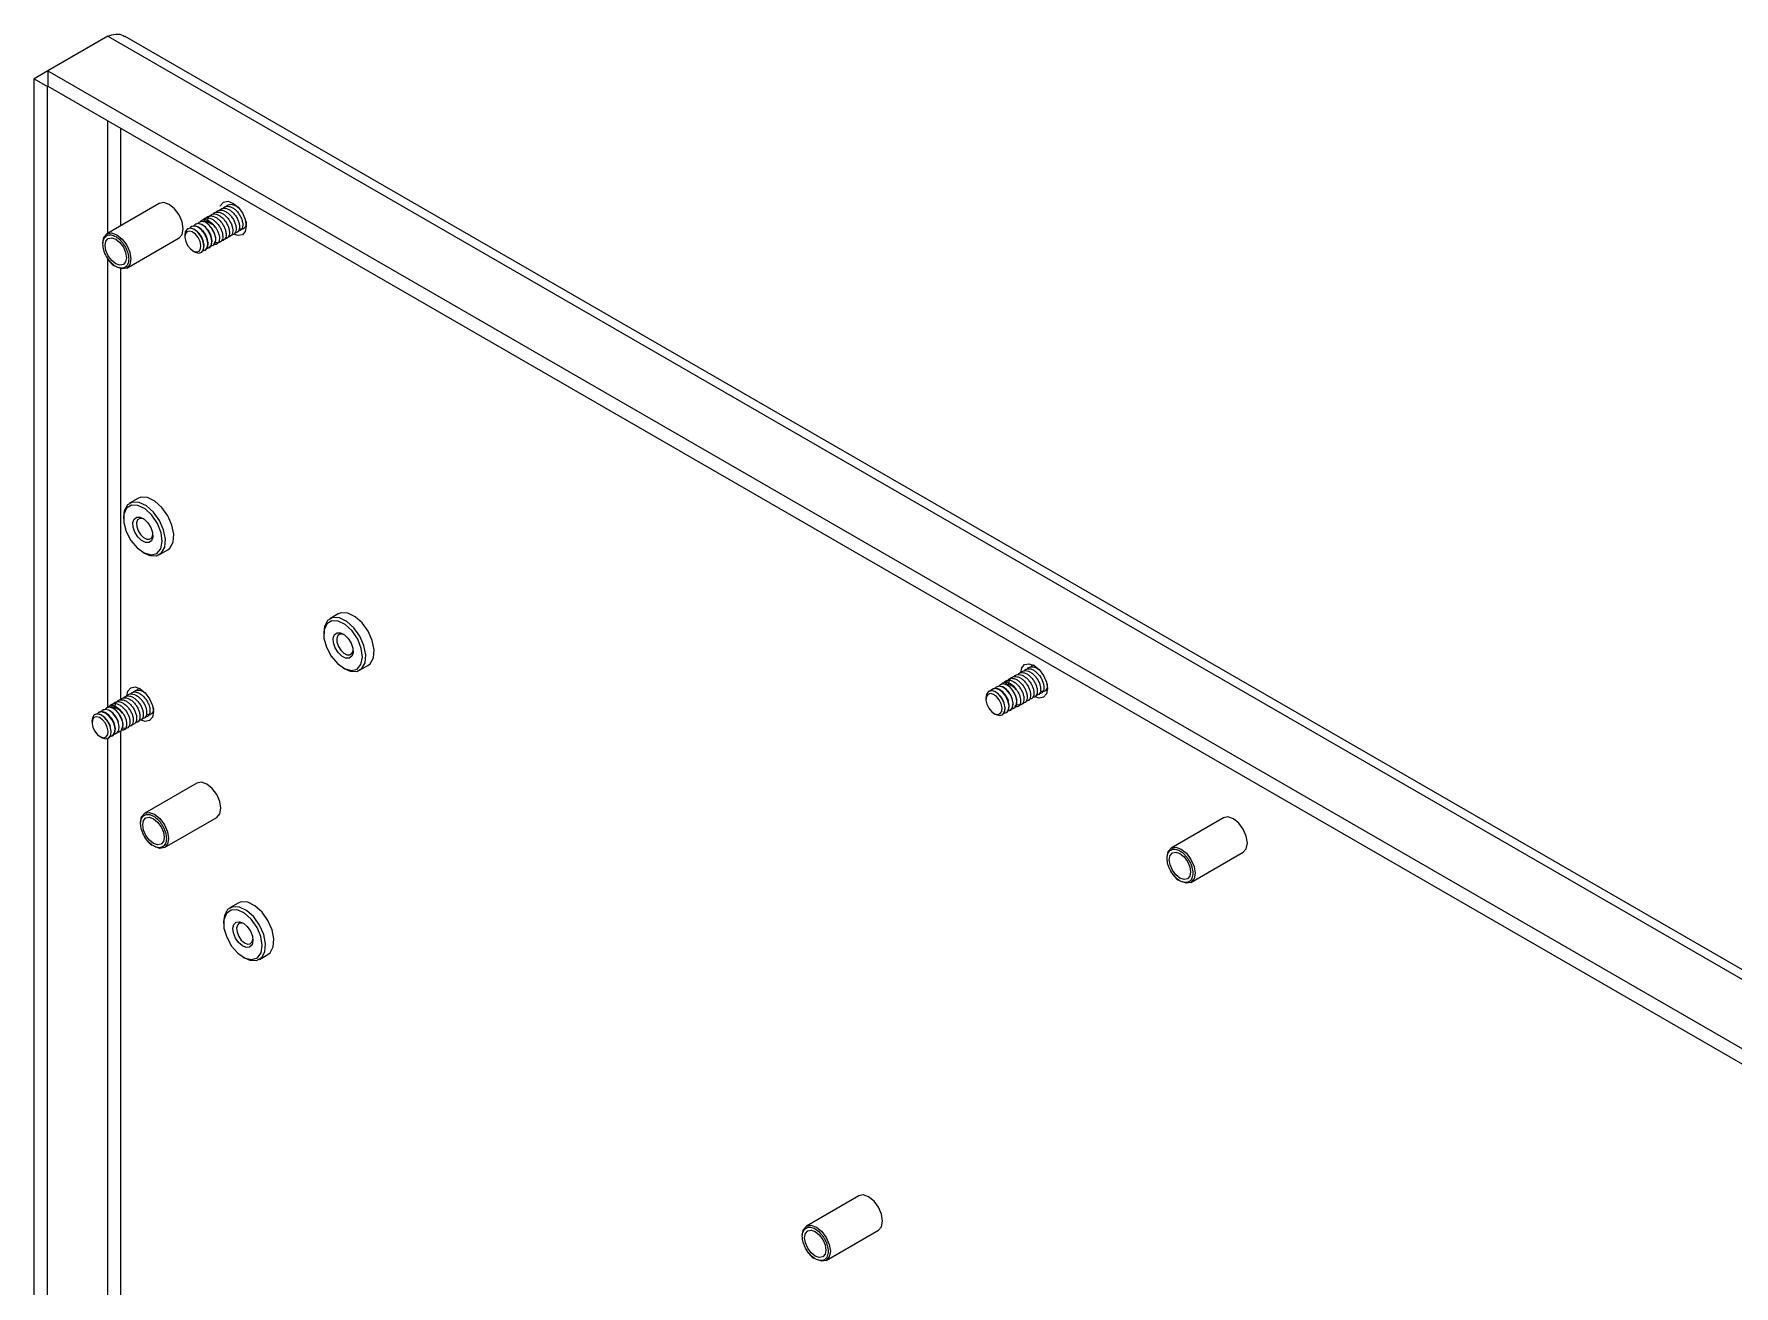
# Model space of a CAD drawing. Header units: millimetres. Extents: x 5 to 1184, y 5 to 836.
# Drawn here: x 108.8 to 288.8, y 343.5 to 476.1 of the extents above; entities that cross this region are included whole.
import ezdxf

# ---------------------------------------------------------------- set-up
doc = ezdxf.new("R2010")
doc.units = ezdxf.units.MM

msp = doc.modelspace()

# ---------------------------------------------------------------- linework, layer by layer
at = {"color": 7, "linetype": 'Continuous', "lineweight": 15}
for p, q in [((116.591, 475.884), (110.227, 472.21)), ((116.591, 475.884), (424.507, 298.128)), ((425.678, 298.466), (118.419, 475.843)), ((110.227, 472.21), (108.763, 471.364)), ((110.227, 472.21), (418.143, 294.454)), ((110.227, 472.21), (110.227, 470.577)), ((108.763, 471.364), (110.177, 470.548)), ((108.763, 215.037), (108.763, 471.364)), ((110.227, 470.577), (110.177, 470.548)), ((110.177, 214.221), (110.177, 470.548)), ((110.227, 470.577), (418.143, 292.821)), ((122.032, 458.139), (116.493, 454.941)), ((125.472, 455.709), (125.441, 455.69)), ((125.885, 455.947), (125.873, 455.94)), ((127.725, 455.866), (127.94, 455.6)), ((118.593, 451.304), (124.132, 454.501)), ((124.73, 454.745), (124.736, 454.567)), ((125.04, 455.459), (125.028, 455.452)), ((126.275, 454.935), (126.203, 455.017)), ((126.707, 455.184), (126.635, 455.266)), ((126.681, 454.189), (126.646, 454.293)), ((127.12, 455.423), (127.047, 455.505)), ((127.113, 454.438), (127.078, 454.542)), ((127.525, 454.676), (127.491, 454.78)), ((125.558, 453.144), (125.709, 453.05)), ((126.47, 452.954), (126.483, 452.961)), ((126.883, 453.192), (126.914, 453.21)), ((127.315, 453.442), (127.327, 453.449)), ((119.774, 426.913), (118.891, 426.403)), ((118.238, 424.961), (118.238, 424.756)), ((122.04, 420.947), (122.924, 421.457)), ((120.288, 421.205), (120.465, 421.103)), ((140.988, 414.667), (140.104, 414.157)), ((139.451, 412.714), (139.451, 412.51)), ((141.502, 408.959), (141.678, 408.857)), ((143.254, 408.701), (144.137, 409.211)), ((210.738, 406.962), (210.725, 406.955)), ((209.583, 405.76), (209.589, 405.583)), ((209.893, 406.475), (209.881, 406.468)), ((210.325, 406.724), (210.293, 406.706)), ((211.128, 405.951), (211.056, 406.033)), ((211.56, 406.2), (211.488, 406.282)), ((211.534, 405.204), (211.499, 405.308)), ((211.973, 406.438), (211.9, 406.52)), ((211.966, 405.454), (211.931, 405.558)), ((212.378, 405.692), (212.343, 405.796)), ((212.578, 406.881), (212.793, 406.615)), ((216.091, 406.666), (215.976, 406.657)), ((115.212, 404.008), (115.199, 404.001)), ((115.643, 404.258), (115.612, 404.239)), ((116.056, 404.496), (116.044, 404.489)), ((116.447, 403.484), (116.374, 403.566)), ((116.878, 403.733), (116.806, 403.815)), ((117.291, 403.971), (117.218, 404.053)), ((117.697, 403.225), (117.662, 403.329)), ((117.896, 404.414), (118.111, 404.148)), ((121.409, 404.199), (121.295, 404.19)), ((210.411, 404.159), (210.562, 404.065)), ((211.323, 403.97), (211.335, 403.977)), ((211.736, 404.208), (211.767, 404.226)), ((212.168, 404.457), (212.18, 404.464)), ((114.901, 403.294), (114.907, 403.116)), ((115.729, 401.693), (115.88, 401.599)), ((116.852, 402.738), (116.817, 402.842)), ((117.054, 401.741), (117.086, 401.759)), ((117.284, 402.987), (117.249, 403.091)), ((117.486, 401.99), (117.498, 401.997)), ((116.642, 401.503), (116.654, 401.51)), ((126.027, 396.756), (120.488, 393.558)), ((122.588, 389.921), (128.127, 393.118)), ((234.745, 393.071), (229.206, 389.873)), ((231.305, 386.236), (236.844, 389.434)), ((130.381, 384.046), (129.497, 383.535)), ((128.845, 382.093), (128.845, 381.889)), ((130.895, 378.337), (131.072, 378.235)), ((132.647, 378.079), (133.531, 378.59)), ((196.115, 353.028), (190.576, 349.831)), ((192.676, 346.193), (198.215, 349.391))]:
    msp.add_line(p, q, dxfattribs=at)
at = {"color": 110, "linetype": 'Continuous', "lineweight": 15}
for p, q in [((116.541, 466.932), (116.541, 454.969)), ((117.955, 455.785), (117.955, 466.115)), ((116.541, 452.334), (116.541, 404.765)), ((117.955, 405.64), (117.955, 451.237)), ((117.955, 324.037), (117.955, 402.267)), ((116.541, 401.459), (116.541, 323.22))]:
    msp.add_line(p, q, dxfattribs=at)
at = {"color": 7, "linetype": 'Continuous', "lineweight": 15, "flags": 128}
for points in [[(124.132, 454.501), (124.132, 454.501), (124.454, 454.872), (124.567, 455.463), (124.454, 456.184), (124.132, 456.926), (123.65, 457.576), (123.082, 458.035), (122.514, 458.232), (122.032, 458.139)], [(128.49, 457.845), (128.528, 457.941), (128.835, 458.294), (129.293, 458.383), (129.835, 458.195)], [(129.835, 458.195), (130.376, 457.758), (130.835, 457.139), (131.141, 456.432), (131.249, 455.745), (131.141, 455.182), (130.835, 454.83), (130.376, 454.74), (129.998, 454.845)], [(126.654, 453.126), (126.936, 453.227), (127.131, 453.515), (127.179, 453.944), (127.072, 454.448), (126.826, 454.951), (126.479, 455.377), (126.084, 455.66), (125.701, 455.758), (125.388, 455.655), (125.269, 455.526)], [(126.914, 453.21), (126.967, 453.246), (127.163, 453.533), (127.21, 453.962), (127.103, 454.466), (126.858, 454.97), (126.511, 455.395), (126.116, 455.679), (125.733, 455.776), (125.472, 455.709)], [(127.086, 453.375), (127.368, 453.477), (127.563, 453.764), (127.611, 454.193), (127.504, 454.697), (127.258, 455.201), (126.911, 455.626), (126.516, 455.91), (126.133, 456.007), (125.82, 455.905), (125.701, 455.775)], [(127.327, 453.449), (127.38, 453.484), (127.575, 453.771), (127.623, 454.2), (127.516, 454.704), (127.27, 455.208), (126.923, 455.633), (126.528, 455.917), (126.145, 456.014), (125.885, 455.947)], [(127.499, 453.613), (127.78, 453.715), (127.975, 454.003), (128.023, 454.431), (127.916, 454.936), (127.671, 455.439), (127.324, 455.865), (126.929, 456.148), (126.545, 456.245), (126.232, 456.143), (126.113, 456.013)], [(116.058, 453.934), (116.058, 453.98), (116.171, 454.571), (116.493, 454.941), (116.974, 455.035), (117.543, 454.837), (118.111, 454.379), (118.593, 453.729), (118.915, 452.987), (119.028, 452.265), (118.915, 451.674), (118.593, 451.304), (118.111, 451.21), (117.543, 451.408)], [(117.425, 454.361), (117.858, 454.012), (118.225, 453.516), (118.47, 452.951), (118.556, 452.401), (118.47, 451.951), (118.225, 451.669), (117.858, 451.597), (117.425, 451.748), (116.992, 452.097), (116.625, 452.592), (116.38, 453.158), (116.294, 453.708), (116.38, 454.158), (116.625, 454.44), (116.992, 454.511), (117.425, 454.361)], [(126.414, 454.713), (126.067, 455.139), (125.672, 455.422), (125.289, 455.52), (124.975, 455.417), (124.78, 455.129), (124.73, 454.745)], [(125.034, 453.684), (125.325, 453.326), (125.657, 453.089), (125.979, 453.007), (126.242, 453.093), (126.406, 453.334), (126.446, 453.694), (126.356, 454.118), (126.15, 454.541), (125.859, 454.898), (125.527, 455.136), (125.205, 455.218), (124.942, 455.132), (124.778, 454.89), (124.738, 454.53), (124.828, 454.107), (125.034, 453.684)], [(126.483, 452.961), (126.535, 452.996), (126.731, 453.284), (126.778, 453.713), (126.671, 454.217), (126.426, 454.72), (126.079, 455.146), (125.684, 455.429), (125.301, 455.527), (125.04, 455.459)], [(125.709, 453.05), (125.827, 452.984), (126.21, 452.886), (126.523, 452.989), (126.718, 453.277), (126.766, 453.706), (126.659, 454.21), (126.414, 454.713)], [(122.924, 421.457), (123.164, 421.646), (123.497, 422.261), (123.57, 423.109), (123.375, 424.086), (122.936, 425.074), (122.305, 425.956), (121.56, 426.624), (120.789, 426.998), (120.085, 427.032), (119.774, 426.913)], [(119.905, 426.488), (119.201, 426.522), (118.65, 426.213), (118.318, 425.598), (118.238, 424.961)], [(119.772, 426.162), (119.09, 426.186), (118.57, 425.857), (118.282, 425.219), (118.265, 424.359), (118.521, 423.393), (119.016, 422.451), (119.683, 421.66), (120.431, 421.128), (121.161, 420.926), (121.772, 421.082), (122.183, 421.573), (122.339, 422.335), (122.217, 423.264), (121.835, 424.235), (121.244, 425.116), (120.524, 425.789), (119.772, 426.162)], [(120.465, 421.103), (121.026, 420.862), (121.73, 420.827), (122.281, 421.136), (122.613, 421.751), (122.686, 422.598), (122.491, 423.575), (122.052, 424.564), (121.422, 425.446), (120.676, 426.114), (119.905, 426.488)], [(120.556, 422.233), (120.143, 422.444), (119.752, 422.826), (119.442, 423.323), (119.262, 423.857), (119.238, 424.348), (119.374, 424.721), (119.649, 424.919), (120.022, 424.912), (120.435, 424.701), (120.826, 424.319), (121.135, 423.823), (121.315, 423.288), (121.339, 422.797), (121.203, 422.424), (120.928, 422.226), (120.556, 422.233)], [(120.389, 424.734), (120.261, 424.781), (119.956, 424.787), (119.73, 424.624), (119.619, 424.319), (119.639, 423.916), (119.786, 423.478), (120.04, 423.071), (120.36, 422.758), (120.699, 422.585), (121.004, 422.58), (121.23, 422.742), (121.341, 423.048), (121.345, 423.079)], [(141.118, 414.242), (140.414, 414.276), (139.864, 413.967), (139.531, 413.352), (139.451, 412.714)], [(144.137, 409.211), (144.378, 409.4), (144.71, 410.015), (144.783, 410.862), (144.588, 411.839), (144.149, 412.828), (143.519, 413.71), (142.773, 414.378), (142.002, 414.752), (141.298, 414.786), (140.988, 414.667)], [(141.678, 408.857), (142.239, 408.616), (142.943, 408.581), (143.494, 408.89), (143.826, 409.505), (143.899, 410.352), (143.704, 411.329), (143.265, 412.318), (142.635, 413.2), (141.889, 413.868), (141.118, 414.242)], [(140.986, 413.916), (140.304, 413.94), (139.783, 413.611), (139.495, 412.973), (139.478, 412.113), (139.734, 411.146), (140.229, 410.204), (140.896, 409.414), (141.645, 408.882), (142.374, 408.68), (142.986, 408.835), (143.397, 409.327), (143.552, 410.089), (143.43, 411.018), (143.048, 411.989), (142.457, 412.87), (141.737, 413.543), (140.986, 413.916)], [(141.769, 409.987), (141.356, 410.198), (140.965, 410.58), (140.656, 411.077), (140.475, 411.611), (140.451, 412.102), (140.587, 412.475), (140.862, 412.673), (141.235, 412.666), (141.648, 412.455), (142.039, 412.073), (142.348, 411.577), (142.528, 411.042), (142.552, 410.551), (142.417, 410.178), (142.141, 409.98), (141.769, 409.987)], [(141.602, 412.488), (141.474, 412.535), (141.169, 412.54), (140.943, 412.378), (140.832, 412.072), (140.852, 411.67), (141, 411.232), (141.253, 410.825), (141.573, 410.512), (141.912, 410.339), (142.217, 410.333), (142.443, 410.496), (142.554, 410.802), (142.558, 410.833)], [(213.274, 408.458), (213.381, 408.956), (213.687, 409.309), (214.146, 409.398), (214.687, 409.21)], [(214.687, 409.21), (215.229, 408.773), (215.687, 408.155), (215.994, 407.448), (216.102, 406.761), (215.994, 406.198), (215.687, 405.845), (215.229, 405.756), (214.796, 405.886)], [(118.593, 405.991), (118.699, 406.49), (119.006, 406.842), (119.465, 406.932), (120.006, 406.744)], [(211.939, 404.391), (212.22, 404.492), (212.416, 404.78), (212.463, 405.209), (212.356, 405.713), (212.111, 406.216), (211.764, 406.642), (211.369, 406.925), (210.986, 407.023), (210.673, 406.92), (210.554, 406.791)], [(212.18, 404.464), (212.233, 404.499), (212.428, 404.787), (212.476, 405.216), (212.369, 405.72), (212.123, 406.223), (211.776, 406.649), (211.381, 406.932), (210.998, 407.03), (210.738, 406.962)], [(212.352, 404.629), (212.633, 404.73), (212.828, 405.018), (212.876, 405.447), (212.769, 405.951), (212.523, 406.454), (212.177, 406.88), (211.782, 407.163), (211.398, 407.261), (211.085, 407.158), (210.966, 407.029)], [(120.006, 406.744), (120.547, 406.307), (121.006, 405.688), (121.312, 404.981), (121.42, 404.294), (121.312, 403.731), (121.006, 403.378), (120.547, 403.289), (120.114, 403.42)], [(211.266, 405.729), (210.92, 406.155), (210.525, 406.438), (210.141, 406.535), (209.828, 406.433), (209.633, 406.145), (209.583, 405.76)], [(209.887, 404.699), (210.178, 404.342), (210.51, 404.104), (210.832, 404.022), (211.095, 404.108), (211.259, 404.35), (211.299, 404.71), (211.209, 405.134), (211.003, 405.556), (210.712, 405.914), (210.38, 406.152), (210.058, 406.234), (209.795, 406.147), (209.631, 405.906), (209.591, 405.546), (209.681, 405.122), (209.887, 404.699)], [(211.335, 403.977), (211.388, 404.012), (211.583, 404.299), (211.631, 404.728), (211.524, 405.232), (211.279, 405.736), (210.932, 406.162), (210.537, 406.445), (210.154, 406.542), (209.893, 406.475)], [(211.507, 404.141), (211.788, 404.243), (211.984, 404.531), (212.032, 404.959), (211.924, 405.464), (211.679, 405.967), (211.332, 406.393), (210.937, 406.676), (210.554, 406.774), (210.241, 406.671), (210.122, 406.541)], [(211.767, 404.226), (211.82, 404.261), (212.015, 404.549), (212.063, 404.977), (211.956, 405.482), (211.711, 405.985), (211.364, 406.411), (210.969, 406.694), (210.585, 406.792), (210.325, 406.724)], [(210.562, 404.065), (210.68, 404), (211.063, 403.902), (211.376, 404.005), (211.571, 404.292), (211.619, 404.721), (211.512, 405.225), (211.266, 405.729)], [(116.585, 403.262), (116.238, 403.688), (115.843, 403.971), (115.46, 404.069), (115.147, 403.966), (114.951, 403.678), (114.901, 403.294)], [(115.205, 402.233), (115.496, 401.875), (115.828, 401.637), (116.15, 401.555), (116.413, 401.642), (116.577, 401.883), (116.617, 402.243), (116.527, 402.667), (116.321, 403.09), (116.03, 403.447), (115.698, 403.685), (115.376, 403.767), (115.113, 403.681), (114.949, 403.439), (114.909, 403.079), (114.999, 402.656), (115.205, 402.233)], [(116.654, 401.51), (116.707, 401.545), (116.902, 401.833), (116.95, 402.261), (116.843, 402.766), (116.597, 403.269), (116.25, 403.695), (115.855, 403.978), (115.472, 404.076), (115.212, 404.008)], [(116.826, 401.675), (117.107, 401.776), (117.302, 402.064), (117.35, 402.492), (117.243, 402.997), (116.997, 403.5), (116.651, 403.926), (116.256, 404.209), (115.872, 404.307), (115.559, 404.204), (115.44, 404.075)], [(117.086, 401.759), (117.138, 401.794), (117.334, 402.082), (117.382, 402.511), (117.274, 403.015), (117.029, 403.519), (116.682, 403.944), (116.287, 404.227), (115.904, 404.325), (115.643, 404.258)], [(117.258, 401.924), (117.539, 402.026), (117.734, 402.313), (117.782, 402.742), (117.675, 403.246), (117.429, 403.75), (117.083, 404.175), (116.687, 404.459), (116.304, 404.556), (115.991, 404.453), (115.872, 404.324)], [(117.498, 401.997), (117.551, 402.033), (117.746, 402.32), (117.794, 402.749), (117.687, 403.253), (117.441, 403.757), (117.095, 404.182), (116.7, 404.466), (116.316, 404.563), (116.056, 404.496)], [(117.67, 402.162), (117.951, 402.264), (118.147, 402.551), (118.194, 402.98), (118.087, 403.484), (117.842, 403.988), (117.495, 404.413), (117.1, 404.697), (116.717, 404.794), (116.404, 404.692), (116.284, 404.562)], [(115.88, 401.599), (115.998, 401.533), (116.381, 401.435), (116.694, 401.538), (116.89, 401.826), (116.937, 402.254), (116.83, 402.759), (116.585, 403.262)], [(128.127, 393.118), (128.127, 393.118), (128.449, 393.489), (128.562, 394.08), (128.449, 394.801), (128.127, 395.543), (127.645, 396.193), (127.077, 396.652), (126.509, 396.849), (126.027, 396.756)], [(120.053, 392.551), (120.053, 392.597), (120.166, 393.188), (120.488, 393.558), (120.97, 393.652), (121.538, 393.454), (122.106, 392.996), (122.588, 392.346), (122.91, 391.604), (123.023, 390.882), (122.91, 390.291), (122.588, 389.921), (122.106, 389.827), (121.538, 390.025), (121.538, 390.025)], [(121.42, 392.978), (121.853, 392.628), (122.22, 392.133), (122.465, 391.568), (122.551, 391.018), (122.465, 390.568), (122.22, 390.286), (121.853, 390.214), (121.42, 390.365), (120.987, 390.714), (120.62, 391.209), (120.375, 391.775), (120.289, 392.324), (120.375, 392.775), (120.62, 393.057), (120.987, 393.128), (121.42, 392.978)], [(236.844, 389.434), (236.845, 389.434), (237.166, 389.804), (237.279, 390.395), (237.166, 391.117), (236.845, 391.859), (236.363, 392.509), (235.795, 392.967), (235.226, 393.165), (234.745, 393.071)], [(228.771, 388.866), (228.771, 388.912), (228.884, 389.503), (229.206, 389.873), (229.687, 389.967), (230.256, 389.769), (230.824, 389.311), (231.306, 388.661), (231.627, 387.919), (231.74, 387.198), (231.627, 386.607), (231.306, 386.236), (230.824, 386.143), (230.256, 386.34)], [(230.138, 389.293), (230.571, 388.944), (230.938, 388.449), (231.183, 387.883), (231.269, 387.334), (231.183, 386.883), (230.938, 386.601), (230.571, 386.53), (230.138, 386.68), (229.705, 387.03), (229.338, 387.525), (229.092, 388.09), (229.006, 388.64), (229.092, 389.09), (229.338, 389.372), (229.705, 389.444), (230.138, 389.293)], [(132.031, 382.576), (131.285, 383.245), (130.514, 383.62), (129.81, 383.655), (129.258, 383.348), (128.926, 382.733), (128.845, 382.093)], [(133.531, 378.59), (133.77, 378.777), (134.102, 379.391), (134.176, 380.238), (133.983, 381.215), (133.544, 382.204), (132.915, 383.086), (132.169, 383.755), (131.398, 384.13), (130.694, 384.166), (130.381, 384.046)], [(131.778, 382.333), (131.05, 382.977), (130.3, 383.315), (129.632, 383.3), (129.134, 382.934), (128.873, 382.268), (128.886, 381.39), (129.171, 380.42), (129.688, 379.489), (130.368, 378.721), (131.119, 378.222), (131.841, 378.058), (132.434, 378.252), (132.82, 378.777), (132.946, 379.562), (132.794, 380.502), (132.387, 381.469), (131.778, 382.333)], [(130.439, 379.863), (130.107, 380.341), (129.896, 380.873), (129.836, 381.381), (129.938, 381.785), (130.185, 382.025), (130.541, 382.064), (130.951, 381.896), (131.352, 381.547), (131.683, 381.07), (131.895, 380.537), (131.954, 380.03), (131.853, 379.625), (131.605, 379.385), (131.25, 379.346), (130.84, 379.514), (130.439, 379.863)], [(130.996, 381.867), (130.796, 381.93), (130.505, 381.898), (130.302, 381.701), (130.218, 381.369), (130.267, 380.953), (130.441, 380.517), (130.712, 380.125), (131.041, 379.839), (131.377, 379.702), (131.668, 379.734), (131.871, 379.931), (131.951, 380.212)], [(131.072, 378.235), (131.63, 377.995), (132.334, 377.959), (132.886, 378.267), (133.219, 378.881), (133.293, 379.728), (133.099, 380.704), (132.66, 381.693), (132.031, 382.576)], [(198.215, 349.391), (198.215, 349.391), (198.537, 349.761), (198.65, 350.352), (198.537, 351.074), (198.215, 351.816), (197.734, 352.466), (197.165, 352.924), (196.597, 353.122), (196.115, 353.028)], [(190.142, 348.823), (190.141, 348.869), (190.254, 349.46), (190.576, 349.831), (191.058, 349.924), (191.626, 349.727), (192.195, 349.268), (192.676, 348.618), (192.998, 347.876), (193.111, 347.155), (192.998, 346.564), (192.676, 346.193), (192.195, 346.1), (191.626, 346.297), (191.626, 346.297)], [(191.508, 349.25), (191.941, 348.901), (192.308, 348.406), (192.554, 347.841), (192.64, 347.291), (192.554, 346.841), (192.308, 346.558), (191.941, 346.487), (191.508, 346.638), (191.076, 346.987), (190.708, 347.482), (190.463, 348.047), (190.377, 348.597), (190.463, 349.047), (190.708, 349.33), (191.076, 349.401), (191.508, 349.25)]]:
    msp.add_lwpolyline(points, dxfattribs=at)
at = {"color": 7, "linetype": 'Continuous', "lineweight": 15}
for centre, radius, start, end in [((124.861, 453.69), 1.885, 18.64731, 41.34705), ((125.292, 453.939), 1.885, 18.64731, 41.34705), ((125.705, 454.178), 1.885, 18.64731, 41.34705), ((209.713, 404.706), 1.884, 18.64685, 41.34751), ((210.145, 404.955), 1.884, 18.64685, 41.34751), ((210.558, 405.193), 1.884, 18.64685, 41.34751), ((115.032, 402.239), 1.884, 18.64706, 41.34824), ((115.464, 402.488), 1.884, 18.64706, 41.34824), ((115.876, 402.726), 1.884, 18.64706, 41.34824)]:
    msp.add_arc(centre, radius, start, end, dxfattribs=at)
for points, knots in [([(116.591, 475.884), (116.873, 475.963), (117.443, 476.123), (118.074, 476.062), (118.338, 475.859), (118.399, 475.811)], [0, 0, 0, 0, 0.4278921, 0.865928, 1, 1, 1, 1]), ([(128.072, 457.219), (128.113, 457.267), (128.213, 457.383), (128.444, 457.456), (128.736, 457.442), (129.05, 457.318), (129.356, 457.102), (129.642, 456.81), (129.885, 456.46), (130.061, 456.087), (130.161, 455.717), (130.183, 455.379), (130.122, 455.097), (129.981, 454.908), (129.834, 454.813), (129.727, 454.82), (129.702, 454.822)], [0, 0, 0, 0, 0.0545726, 0.1308963, 0.2093972, 0.2870338, 0.3617392, 0.4389007, 0.5174564, 0.5943739, 0.6691704, 0.7469789, 0.825431, 0.9014921, 0.9768601, 1, 1, 1, 1]), ([(128.429, 457.433), (128.436, 457.445), (128.489, 457.534), (128.656, 457.619), (128.921, 457.67), (129.229, 457.603), (129.541, 457.437), (129.84, 457.185), (130.11, 456.864), (130.326, 456.499), (130.469, 456.125), (130.535, 455.766), (130.52, 455.449), (130.422, 455.206), (130.256, 455.046), (130.105, 455.025), (130.029, 455.015)], [0, 0, 0, 0, 0.0108266, 0.085022, 0.1621746, 0.2400764, 0.3157099, 0.3904136, 0.4680192, 0.5456826, 0.6205002, 0.6959973, 0.7738705, 0.8511092, 0.9253572, 1, 1, 1, 1]), ([(128.781, 457.627), (128.815, 457.669), (128.904, 457.781), (129.121, 457.859), (129.409, 457.858), (129.722, 457.745), (130.029, 457.539), (130.318, 457.254), (130.568, 456.909), (130.752, 456.537), (130.861, 456.166), (130.892, 455.823), (130.84, 455.533), (130.707, 455.333), (130.558, 455.228), (130.446, 455.231), (130.415, 455.232)], [0, 0, 0, 0, 0.0460149, 0.1221171, 0.2007253, 0.2788032, 0.3538443, 0.4308123, 0.5095515, 0.5870175, 0.6618759, 0.7395992, 0.8183091, 0.8949551, 0.9701917, 1, 1, 1, 1]), ([(129.131, 457.843), (129.133, 457.846), (129.18, 457.93), (129.337, 458.015), (129.595, 458.079), (129.9, 458.022), (130.193, 457.884), (130.369, 457.733), (130.445, 457.667)], [0, 0, 0, 0, 0.0085337, 0.2105098, 0.4199724, 0.6324184, 0.8396215, 1, 1, 1, 1]), ([(126.334, 456.171), (126.366, 456.217), (126.447, 456.331), (126.644, 456.422), (126.819, 456.418), (126.907, 456.416)], [0, 0, 0, 0, 0.2496165, 0.6231174, 1, 1, 1, 1]), ([(126.643, 456.4), (126.643, 456.401), (126.686, 456.484), (126.837, 456.574), (127.09, 456.649), (127.393, 456.606), (127.705, 456.461), (128.009, 456.226), (128.287, 455.918), (128.517, 455.56), (128.676, 455.186), (128.759, 454.821), (128.762, 454.493), (128.682, 454.231), (128.528, 454.053), (128.313, 453.983), (128.124, 453.986), (128.009, 454.045), (127.988, 454.056)], [0, 0, 0, 0, 0.0006986, 0.0689856, 0.1394607, 0.2112587, 0.2816026, 0.3499391, 0.421021, 0.4927302, 0.562295, 0.631135, 0.7026158, 0.7740891, 0.8429151, 0.9124972, 0.9842095, 1, 1, 1, 1]), ([(127.725, 455.866), (127.642, 455.928), (127.479, 456.051), (127.224, 456.169), (126.984, 456.224), (126.815, 456.232), (126.738, 456.206), (126.727, 456.202)], [0, 0, 0, 0, 0.2498537, 0.4930717, 0.7296629, 0.9596128, 1, 1, 1, 1]), ([(126.828, 456.187), (126.851, 456.288), (126.899, 456.493), (127.067, 456.704), (127.294, 456.828), (127.575, 456.847), (127.885, 456.758), (128.196, 456.571), (128.49, 456.302), (128.75, 455.967), (128.95, 455.599), (129.076, 455.225), (129.124, 454.874), (129.09, 454.57), (128.975, 454.348), (128.819, 454.22), (128.691, 454.214), (128.641, 454.211)], [0, 0, 0, 0, 0.0666956, 0.1347336, 0.2018479, 0.2715886, 0.3414197, 0.408719, 0.476532, 0.5465256, 0.6159875, 0.6827511, 0.7513353, 0.8214306, 0.8903295, 0.9569782, 1, 1, 1, 1]), ([(127.725, 455.866), (127.661, 455.936), (127.532, 456.077), (127.323, 456.239), (127.111, 456.36), (126.975, 456.397), (126.907, 456.416)], [0, 0, 0, 0, 0.2500269, 0.5000512, 0.7500691, 1, 1, 1, 1]), ([(127.984, 455.625), (127.906, 455.727), (127.75, 455.93), (127.474, 456.17), (127.186, 456.347), (127, 456.393), (126.907, 456.416)], [0, 0, 0, 0, 0.2500045, 0.5000042, 0.7500054, 1, 1, 1, 1]), ([(127.185, 455.971), (127.176, 456.042), (127.148, 456.242), (127.196, 456.53), (127.319, 456.799), (127.513, 456.975), (127.767, 457.054), (128.064, 457.024), (128.378, 456.89), (128.683, 456.664), (128.965, 456.364), (129.201, 456.01), (129.369, 455.636), (129.461, 455.269), (129.473, 454.936), (129.403, 454.662), (129.254, 454.484), (129.108, 454.399), (129.007, 454.409), (128.989, 454.411)], [0, 0, 0, 0, 0.0354648, 0.1000889, 0.1643134, 0.2260403, 0.289282, 0.3540209, 0.4177582, 0.479303, 0.5431746, 0.6078987, 0.670968, 0.7328007, 0.7971156, 0.8616911, 0.9240549, 0.9864795, 1, 1, 1, 1]), ([(127.723, 457.02), (127.736, 457.04), (127.797, 457.137), (127.976, 457.222), (128.247, 457.26), (128.557, 457.181), (128.868, 457.004), (129.165, 456.744), (129.431, 456.416), (129.638, 456.049), (129.773, 455.675), (129.83, 455.32), (129.805, 455.009), (129.699, 454.777), (129.54, 454.634), (129.402, 454.621), (129.341, 454.615)], [0, 0, 0, 0, 0.0198772, 0.0947629, 0.172678, 0.2510157, 0.3267602, 0.402322, 0.4806012, 0.5586151, 0.6336274, 0.7100393, 0.7885104, 0.8659999, 0.9406324, 1, 1, 1, 1]), ([(127.984, 455.625), (128.01, 455.588), (128.114, 455.434), (128.261, 455.148), (128.378, 454.776), (128.418, 454.428), (128.374, 454.132), (128.251, 453.919), (128.07, 453.793), (127.915, 453.795), (127.84, 453.796)], [0, 0, 0, 0, 0.0452279, 0.185033, 0.3196204, 0.458793, 0.6003499, 0.7388186, 0.8736657, 1, 1, 1, 1]), ([(131.22, 456.243), (131.222, 456.237), (131.249, 456.108), (131.227, 455.892), (131.146, 455.635), (130.982, 455.472), (130.767, 455.4), (130.592, 455.442), (130.505, 455.463)], [0, 0, 0, 0, 0.0106189, 0.2126956, 0.4139666, 0.6074683, 0.8048284, 1, 1, 1, 1]), ([(116.058, 453.844), (116.076, 454.032), (116.105, 454.322), (116.275, 454.591), (116.452, 454.74), (116.669, 454.82), (116.988, 454.826), (117.425, 454.671), (117.862, 454.321), (118.181, 453.947), (118.398, 453.616), (118.575, 453.263), (118.745, 452.797), (118.774, 452.474), (118.792, 452.265)], [0, 0, 0, 0, 0.1197212, 0.1849036, 0.250001, 0.3151833, 0.3802796, 0.5000013, 0.619723, 0.6849053, 0.7499993, 0.8151836, 0.8802788, 1, 1, 1, 1]), ([(118.792, 452.265), (118.774, 452.077), (118.745, 451.787), (118.575, 451.517), (118.398, 451.369), (118.181, 451.289), (117.862, 451.282), (117.425, 451.437), (116.987, 451.787), (116.669, 452.162), (116.451, 452.493), (116.275, 452.845), (116.105, 453.312), (116.076, 453.635), (116.058, 453.844)], [0, 0, 0, 0, 0.119721, 0.1849054, 0.2500009, 0.3151831, 0.3802783, 0.4999993, 0.6197203, 0.6849058, 0.7499997, 0.8151839, 0.880279, 1, 1, 1, 1]), ([(127.617, 455.39), (127.704, 455.25), (127.879, 454.969), (127.996, 454.518), (127.988, 454.117), (127.869, 453.959), (127.809, 453.88)], [0, 0, 0, 0, 0.2441879, 0.4922523, 0.7441821, 1, 1, 1, 1]), ([(116.432, 452.481), (116.58, 452.259), (116.787, 451.951), (117.097, 451.65), (117.232, 451.56), (117.293, 451.519)], [0, 0, 0, 0, 0.5858821, 0.8139875, 1, 1, 1, 1]), ([(213.634, 408.642), (213.668, 408.684), (213.757, 408.796), (213.974, 408.874), (214.261, 408.873), (214.574, 408.761), (214.882, 408.554), (215.171, 408.27), (215.42, 407.924), (215.605, 407.553), (215.714, 407.181), (215.745, 406.838), (215.693, 406.549), (215.56, 406.348), (215.411, 406.244), (215.299, 406.247), (215.267, 406.248)], [0, 0, 0, 0, 0.0460156, 0.1221178, 0.2007259, 0.2788037, 0.3538447, 0.4308114, 0.5095517, 0.5870176, 0.6618754, 0.7395987, 0.8183086, 0.8949552, 0.9701917, 1, 1, 1, 1]), ([(213.984, 408.859), (213.986, 408.862), (214.033, 408.945), (214.19, 409.031), (214.448, 409.095), (214.753, 409.038), (215.046, 408.9), (215.221, 408.748), (215.298, 408.682)], [0, 0, 0, 0, 0.0085321, 0.2105078, 0.4199699, 0.632412, 0.8396146, 1, 1, 1, 1]), ([(214.343, 409.051), (214.369, 409.086), (214.449, 409.192), (214.573, 409.26), (214.676, 409.261), (214.687, 409.262)], [0, 0, 0, 0, 0.3052032, 0.9258518, 1, 1, 1, 1]), ([(211.186, 407.187), (211.219, 407.232), (211.3, 407.346), (211.497, 407.438), (211.672, 407.433), (211.759, 407.431)], [0, 0, 0, 0, 0.2496168, 0.6231233, 1, 1, 1, 1]), ([(211.496, 407.416), (211.496, 407.417), (211.539, 407.5), (211.69, 407.59), (211.942, 407.665), (212.246, 407.621), (212.558, 407.477), (212.861, 407.241), (213.14, 406.934), (213.369, 406.576), (213.529, 406.201), (213.612, 405.837), (213.615, 405.508), (213.535, 405.246), (213.381, 405.069), (213.166, 404.998), (212.977, 405.002), (212.862, 405.061), (212.841, 405.071)], [0, 0, 0, 0, 0.0006981, 0.0689859, 0.1394609, 0.2112578, 0.2816029, 0.3499394, 0.4210212, 0.4927304, 0.5622946, 0.6311346, 0.7026153, 0.7740894, 0.842914, 0.912496, 0.9842095, 1, 1, 1, 1]), ([(212.578, 406.881), (212.495, 406.943), (212.332, 407.066), (212.077, 407.185), (211.837, 407.239), (211.668, 407.248), (211.591, 407.221), (211.579, 407.217)], [0, 0, 0, 0, 0.2498579, 0.4930746, 0.7296591, 0.9596131, 1, 1, 1, 1]), ([(211.681, 407.202), (211.704, 407.303), (211.752, 407.508), (211.92, 407.719), (212.146, 407.843), (212.428, 407.862), (212.738, 407.773), (213.048, 407.586), (213.343, 407.317), (213.603, 406.983), (213.803, 406.614), (213.929, 406.241), (213.977, 405.889), (213.943, 405.585), (213.828, 405.364), (213.672, 405.236), (213.544, 405.229), (213.494, 405.226)], [0, 0, 0, 0, 0.066696, 0.1347333, 0.2018485, 0.2715892, 0.3414192, 0.4087185, 0.4765326, 0.5465243, 0.6159877, 0.6827509, 0.7513352, 0.8214305, 0.8903294, 0.9569782, 1, 1, 1, 1]), ([(212.578, 406.881), (212.514, 406.952), (212.385, 407.092), (212.176, 407.254), (211.964, 407.376), (211.827, 407.413), (211.759, 407.431)], [0, 0, 0, 0, 0.2500209, 0.5000451, 0.7500692, 1, 1, 1, 1]), ([(212.837, 406.641), (212.759, 406.742), (212.603, 406.946), (212.327, 407.185), (212.039, 407.362), (211.852, 407.408), (211.759, 407.431)], [0, 0, 0, 0, 0.2500026, 0.4999999, 0.7500032, 1, 1, 1, 1]), ([(212.038, 406.987), (212.028, 407.058), (212.001, 407.258), (212.048, 407.546), (212.171, 407.814), (212.366, 407.991), (212.619, 408.069), (212.917, 408.04), (213.23, 407.906), (213.535, 407.68), (213.818, 407.38), (214.054, 407.026), (214.222, 406.652), (214.314, 406.284), (214.326, 405.951), (214.256, 405.678), (214.106, 405.499), (213.961, 405.414), (213.86, 405.425), (213.842, 405.427)], [0, 0, 0, 0, 0.0354648, 0.1000888, 0.1643138, 0.2260407, 0.2892816, 0.3540215, 0.4177566, 0.4793036, 0.5431752, 0.6078994, 0.6709687, 0.7328014, 0.7971164, 0.8616919, 0.9240557, 0.9864795, 1, 1, 1, 1]), ([(212.575, 408.036), (212.588, 408.056), (212.65, 408.153), (212.829, 408.238), (213.1, 408.275), (213.41, 408.196), (213.721, 408.02), (214.018, 407.759), (214.283, 407.431), (214.491, 407.065), (214.626, 406.69), (214.683, 406.335), (214.658, 406.024), (214.551, 405.792), (214.392, 405.65), (214.255, 405.637), (214.194, 405.631)], [0, 0, 0, 0, 0.0198785, 0.0947642, 0.1726793, 0.251017, 0.3267615, 0.4023233, 0.4806025, 0.5586164, 0.6336286, 0.7100404, 0.7885113, 0.8660013, 0.9406347, 1, 1, 1, 1]), ([(212.925, 408.235), (212.966, 408.283), (213.066, 408.398), (213.297, 408.472), (213.589, 408.457), (213.902, 408.334), (214.209, 408.118), (214.495, 407.825), (214.738, 407.475), (214.914, 407.102), (215.014, 406.733), (215.036, 406.394), (214.975, 406.113), (214.834, 405.923), (214.686, 405.829), (214.58, 405.836), (214.555, 405.837)], [0, 0, 0, 0, 0.0545734, 0.1308982, 0.2093991, 0.2870343, 0.3617396, 0.4389024, 0.5174581, 0.5943756, 0.6691717, 0.7469802, 0.8254327, 0.9014923, 0.9768613, 1, 1, 1, 1]), ([(213.282, 408.449), (213.288, 408.46), (213.342, 408.55), (213.509, 408.635), (213.774, 408.685), (214.082, 408.618), (214.394, 408.453), (214.693, 408.2), (214.963, 407.879), (215.178, 407.515), (215.321, 407.14), (215.387, 406.782), (215.372, 406.464), (215.274, 406.222), (215.113, 406.064), (214.966, 406.043), (214.895, 406.033)], [0, 0, 0, 0, 0.0108776, 0.0854229, 0.1629369, 0.2412073, 0.3171961, 0.3922547, 0.4702262, 0.5482548, 0.6234252, 0.6992785, 0.777519, 0.8551214, 0.9297204, 1, 1, 1, 1]), ([(216.073, 407.259), (216.075, 407.252), (216.102, 407.124), (216.08, 406.908), (215.998, 406.651), (215.835, 406.487), (215.62, 406.415), (215.445, 406.457), (215.358, 406.478)], [0, 0, 0, 0, 0.0106189, 0.2126953, 0.4139673, 0.6074688, 0.8048286, 1, 1, 1, 1]), ([(116.814, 404.949), (116.814, 404.95), (116.858, 405.033), (117.008, 405.123), (117.261, 405.198), (117.564, 405.154), (117.877, 405.01), (118.18, 404.775), (118.458, 404.467), (118.688, 404.109), (118.847, 403.735), (118.93, 403.37), (118.933, 403.042), (118.853, 402.78), (118.699, 402.602), (118.484, 402.531), (118.295, 402.535), (118.18, 402.594), (118.16, 402.605)], [0, 0, 0, 0, 0.0006986, 0.0689876, 0.1394619, 0.2112575, 0.2816038, 0.3499404, 0.421021, 0.492732, 0.5622957, 0.6311357, 0.7026165, 0.7740918, 0.8429164, 0.9124969, 0.984212, 1, 1, 1, 1]), ([(116.999, 404.735), (117.023, 404.837), (117.07, 405.042), (117.238, 405.253), (117.465, 405.376), (117.746, 405.396), (118.056, 405.307), (118.367, 405.12), (118.661, 404.85), (118.921, 404.516), (119.121, 404.148), (119.247, 403.774), (119.296, 403.423), (119.262, 403.119), (119.146, 402.897), (118.991, 402.769), (118.863, 402.762), (118.812, 402.76)], [0, 0, 0, 0, 0.0666962, 0.1347351, 0.2018485, 0.2715897, 0.3414184, 0.40872, 0.4765329, 0.5465245, 0.6159868, 0.6827527, 0.7513356, 0.8214308, 0.8903296, 0.9569783, 1, 1, 1, 1]), ([(117.357, 404.52), (117.347, 404.591), (117.319, 404.791), (117.367, 405.079), (117.49, 405.348), (117.684, 405.524), (117.938, 405.602), (118.236, 405.573), (118.549, 405.439), (118.854, 405.213), (119.136, 404.913), (119.372, 404.559), (119.54, 404.185), (119.632, 403.818), (119.644, 403.485), (119.574, 403.211), (119.425, 403.033), (119.28, 402.948), (119.179, 402.958), (119.161, 402.96)], [0, 0, 0, 0, 0.0354648, 0.1000889, 0.1643135, 0.2260395, 0.289282, 0.3540205, 0.4177556, 0.4793024, 0.5431746, 0.607898, 0.6709673, 0.732799, 0.797115, 0.8616906, 0.9240554, 0.9864785, 1, 1, 1, 1]), ([(117.894, 405.569), (117.907, 405.589), (117.969, 405.686), (118.147, 405.771), (118.419, 405.808), (118.728, 405.73), (119.039, 405.553), (119.337, 405.292), (119.602, 404.965), (119.81, 404.598), (119.944, 404.224), (120.001, 403.869), (119.977, 403.558), (119.87, 403.326), (119.711, 403.183), (119.573, 403.17), (119.512, 403.164)], [0, 0, 0, 0, 0.0198774, 0.0947641, 0.1726787, 0.2510165, 0.3267611, 0.402323, 0.4806031, 0.5586161, 0.6336284, 0.7100405, 0.7885131, 0.8660038, 0.9406354, 1, 1, 1, 1]), ([(118.243, 405.768), (118.285, 405.816), (118.384, 405.932), (118.615, 406.005), (118.908, 405.991), (119.221, 405.867), (119.527, 405.651), (119.813, 405.358), (120.056, 405.008), (120.232, 404.635), (120.333, 404.266), (120.354, 403.928), (120.293, 403.646), (120.152, 403.456), (120.005, 403.362), (119.898, 403.369), (119.873, 403.371)], [0, 0, 0, 0, 0.0545731, 0.1308976, 0.209399, 0.2870354, 0.3617407, 0.4389016, 0.5174591, 0.5943765, 0.6691723, 0.7469807, 0.8254328, 0.9014912, 0.9768601, 1, 1, 1, 1]), ([(118.6, 405.982), (118.607, 405.993), (118.66, 406.083), (118.827, 406.168), (119.092, 406.219), (119.4, 406.152), (119.712, 405.986), (120.011, 405.734), (120.281, 405.412), (120.497, 405.048), (120.64, 404.673), (120.706, 404.315), (120.691, 403.997), (120.593, 403.755), (120.431, 403.597), (120.285, 403.577), (120.213, 403.567)], [0, 0, 0, 0, 0.0108776, 0.0854219, 0.1629372, 0.2412089, 0.3171963, 0.3922549, 0.4702271, 0.5482556, 0.6234271, 0.6992775, 0.7775206, 0.8551234, 0.9297204, 1, 1, 1, 1]), ([(118.952, 406.176), (118.986, 406.218), (119.075, 406.33), (119.292, 406.408), (119.58, 406.407), (119.893, 406.294), (120.201, 406.088), (120.49, 405.803), (120.739, 405.458), (120.923, 405.086), (121.032, 404.715), (121.063, 404.372), (121.011, 404.082), (120.878, 403.882), (120.73, 403.777), (120.618, 403.78), (120.586, 403.781)], [0, 0, 0, 0, 0.0460127, 0.1221151, 0.200724, 0.278802, 0.3538431, 0.4308123, 0.5095508, 0.5870169, 0.6618768, 0.7395988, 0.8183076, 0.8949549, 0.9701917, 1, 1, 1, 1]), ([(119.303, 406.392), (119.304, 406.395), (119.351, 406.479), (119.508, 406.564), (119.766, 406.628), (120.072, 406.571), (120.365, 406.433), (120.54, 406.281), (120.616, 406.215)], [0, 0, 0, 0, 0.0085303, 0.2105095, 0.4199724, 0.6324106, 0.839614, 1, 1, 1, 1]), ([(119.661, 406.584), (119.687, 406.619), (119.767, 406.725), (119.891, 406.794), (119.994, 406.795), (120.005, 406.795)], [0, 0, 0, 0, 0.3052059, 0.9258477, 1, 1, 1, 1]), ([(212.47, 406.405), (212.557, 406.266), (212.732, 405.985), (212.849, 405.533), (212.84, 405.132), (212.722, 404.975), (212.662, 404.895)], [0, 0, 0, 0, 0.2441886, 0.4922526, 0.744183, 1, 1, 1, 1]), ([(212.837, 406.641), (212.863, 406.603), (212.967, 406.449), (213.114, 406.163), (213.231, 405.791), (213.27, 405.444), (213.227, 405.148), (213.104, 404.934), (212.922, 404.809), (212.768, 404.811), (212.693, 404.812)], [0, 0, 0, 0, 0.0452298, 0.1850323, 0.3196209, 0.4587938, 0.6003505, 0.7388218, 0.8736675, 1, 1, 1, 1]), ([(116.505, 404.72), (116.537, 404.766), (116.619, 404.879), (116.815, 404.971), (116.99, 404.967), (117.078, 404.965)], [0, 0, 0, 0, 0.2496262, 0.6231302, 1, 1, 1, 1]), ([(117.896, 404.414), (117.814, 404.477), (117.65, 404.6), (117.396, 404.718), (117.155, 404.772), (116.986, 404.781), (116.909, 404.754), (116.898, 404.75)], [0, 0, 0, 0, 0.2498542, 0.4930712, 0.7296605, 0.9596096, 1, 1, 1, 1]), ([(117.896, 404.414), (117.832, 404.485), (117.704, 404.626), (117.494, 404.788), (117.282, 404.909), (117.146, 404.946), (117.078, 404.965)], [0, 0, 0, 0, 0.2500153, 0.5000375, 0.7500554, 1, 1, 1, 1]), ([(118.156, 404.174), (118.078, 404.276), (117.922, 404.479), (117.645, 404.719), (117.357, 404.895), (117.171, 404.942), (117.078, 404.965)], [0, 0, 0, 0, 0.2499975, 0.4999998, 0.7500025, 1, 1, 1, 1]), ([(117.788, 403.939), (117.875, 403.799), (118.05, 403.518), (118.167, 403.067), (118.159, 402.665), (118.04, 402.508), (117.98, 402.428)], [0, 0, 0, 0, 0.2441893, 0.4922517, 0.7441873, 1, 1, 1, 1]), ([(118.156, 404.174), (118.181, 404.136), (118.285, 403.983), (118.432, 403.697), (118.549, 403.325), (118.589, 402.977), (118.545, 402.681), (118.422, 402.468), (118.241, 402.342), (118.086, 402.344), (118.011, 402.345)], [0, 0, 0, 0, 0.0452298, 0.1850283, 0.3196202, 0.4587933, 0.6003506, 0.738822, 0.8736696, 1, 1, 1, 1]), ([(121.392, 404.792), (121.393, 404.785), (121.42, 404.657), (121.398, 404.441), (121.317, 404.184), (121.153, 404.021), (120.938, 403.949), (120.764, 403.991), (120.677, 404.011)], [0, 0, 0, 0, 0.0106155, 0.2126967, 0.4139712, 0.6074711, 0.8048287, 1, 1, 1, 1]), ([(120.053, 392.461), (120.071, 392.648), (120.1, 392.939), (120.27, 393.208), (120.447, 393.357), (120.664, 393.437), (120.983, 393.443), (121.42, 393.288), (121.857, 392.938), (122.176, 392.564), (122.394, 392.233), (122.57, 391.88), (122.74, 391.414), (122.769, 391.091), (122.787, 390.882)], [0, 0, 0, 0, 0.1197211, 0.1849056, 0.2500005, 0.3151828, 0.3802796, 0.5000009, 0.6197223, 0.6849051, 0.7499991, 0.8151833, 0.8802784, 1, 1, 1, 1]), ([(122.787, 390.882), (122.769, 390.694), (122.74, 390.404), (122.57, 390.134), (122.393, 389.985), (122.176, 389.906), (121.857, 389.899), (121.42, 390.054), (120.983, 390.404), (120.664, 390.779), (120.446, 391.11), (120.27, 391.462), (120.1, 391.929), (120.071, 392.251), (120.053, 392.461)], [0, 0, 0, 0, 0.1197215, 0.1849049, 0.2500013, 0.3151835, 0.3802781, 0.4999994, 0.6197207, 0.6849057, 0.7499996, 0.8151838, 0.880279, 1, 1, 1, 1]), ([(120.427, 391.098), (120.576, 390.876), (120.782, 390.568), (121.092, 390.267), (121.227, 390.177), (121.288, 390.136)], [0, 0, 0, 0, 0.5858936, 0.8139885, 1, 1, 1, 1]), ([(228.771, 388.776), (228.789, 388.964), (228.817, 389.254), (228.988, 389.524), (229.164, 389.673), (229.382, 389.752), (229.7, 389.759), (230.138, 389.604), (230.575, 389.254), (230.894, 388.879), (231.111, 388.548), (231.288, 388.196), (231.458, 387.729), (231.486, 387.407), (231.505, 387.198)], [0, 0, 0, 0, 0.1197215, 0.1849042, 0.2500005, 0.3151838, 0.3802784, 0.5000001, 0.6197217, 0.6849052, 0.7499996, 0.8151839, 0.8802786, 1, 1, 1, 1]), ([(231.505, 387.198), (231.486, 387.01), (231.458, 386.719), (231.288, 386.45), (231.111, 386.301), (230.894, 386.221), (230.575, 386.215), (230.138, 386.37), (229.7, 386.72), (229.382, 387.094), (229.164, 387.425), (228.988, 387.778), (228.817, 388.244), (228.789, 388.567), (228.771, 388.776)], [0, 0, 0, 0, 0.1197212, 0.184906, 0.2500002, 0.3151834, 0.3802791, 0.5000001, 0.6197211, 0.6849056, 0.7499999, 0.8151841, 0.8802786, 1, 1, 1, 1]), ([(229.144, 387.413), (229.293, 387.191), (229.5, 386.883), (229.809, 386.583), (229.945, 386.492), (230.006, 386.451)], [0, 0, 0, 0, 0.5858871, 0.8139807, 1, 1, 1, 1]), ([(190.141, 348.733), (190.16, 348.921), (190.188, 349.211), (190.358, 349.481), (190.535, 349.63), (190.753, 349.71), (191.071, 349.716), (191.508, 349.561), (191.946, 349.211), (192.264, 348.837), (192.482, 348.506), (192.659, 348.153), (192.829, 347.687), (192.857, 347.364), (192.876, 347.155)], [0, 0, 0, 0, 0.1197213, 0.1849047, 0.2500004, 0.3151836, 0.3802782, 0.4999996, 0.6197221, 0.684905, 0.7499999, 0.815184, 0.8802787, 1, 1, 1, 1]), ([(192.876, 347.155), (192.857, 346.967), (192.829, 346.677), (192.659, 346.407), (192.482, 346.258), (192.264, 346.178), (191.946, 346.172), (191.508, 346.327), (191.071, 346.677), (190.752, 347.051), (190.535, 347.382), (190.358, 347.735), (190.188, 348.201), (190.16, 348.524), (190.141, 348.733)], [0, 0, 0, 0, 0.1197214, 0.1849048, 0.2499995, 0.3151836, 0.3802782, 0.5000008, 0.6197222, 0.684905, 0.7500007, 0.815184, 0.8802786, 1, 1, 1, 1]), ([(190.515, 347.371), (190.664, 347.149), (190.871, 346.84), (191.18, 346.54), (191.316, 346.449), (191.377, 346.409)], [0, 0, 0, 0, 0.585888, 0.8139841, 1, 1, 1, 1])]:
    msp.add_open_spline(points, degree=3, knots=knots, dxfattribs=at)

doc.saveas('drawing.dxf')
